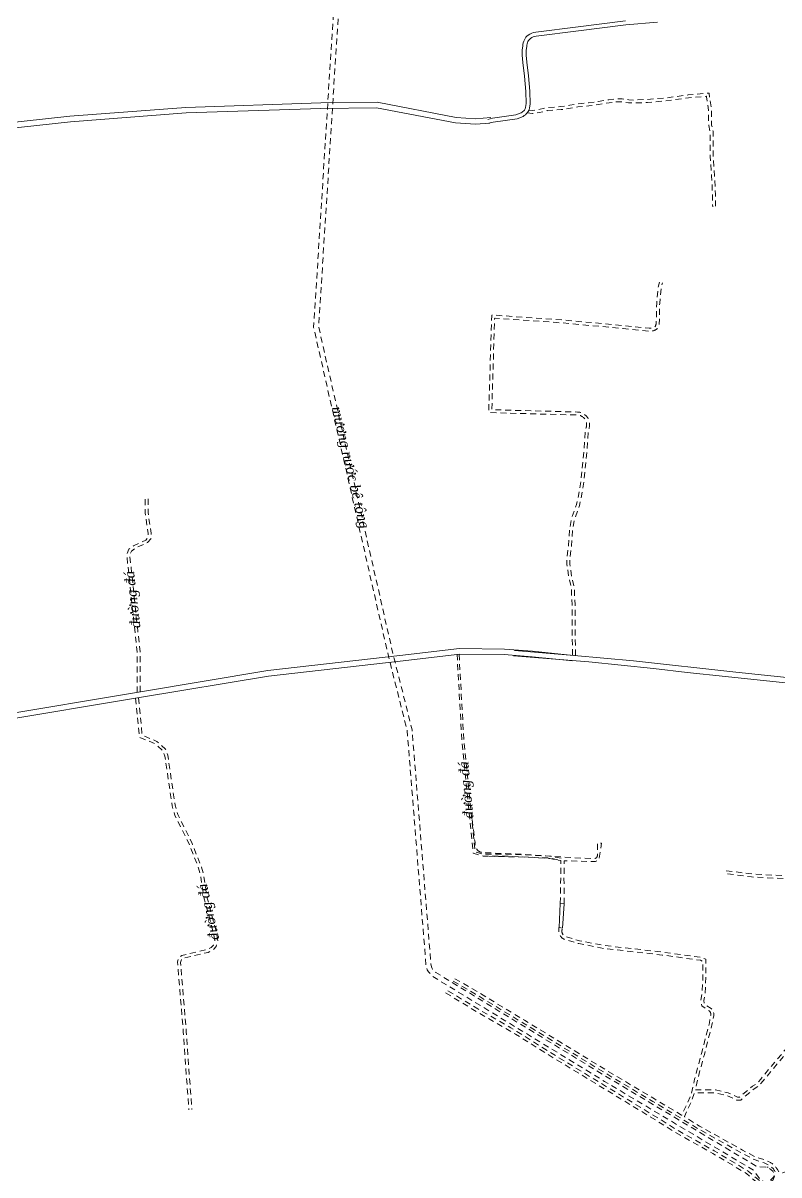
# Model space of a CAD drawing. Header units: metres. Extents: x 556238 to 587446, y 1177111 to 1219372.
# Drawn here: x 568667 to 569425, y 1204767 to 1205923 of the extents above; entities that cross this region are included whole.
import ezdxf

# ---------------------------------------------------------------- set-up
doc = ezdxf.new("R2010")
doc.units = ezdxf.units.M
doc.header["$MEASUREMENT"] = 0
doc.linetypes.add('Xr_Nen GT$0$MON', pattern=[10, 6, -4])
for name, color, linetype, lineweight in [('Xr_Nen GT$0$DUONG BT-NEN BT', 38, 'Continuous', 0), ('Xr_Nen GT$0$DUONG NHUA', 38, 'Continuous', 0), ('Xr_Nen GT$0$DUONG_DA', 38, 'Xr_Nen GT$0$MON', 0), ('Xr_Nen GT$0$MUONG NUOC BE TONG', 10, 'Continuous', 0)]:
    doc.layers.add(name, color=color, linetype=linetype, lineweight=lineweight)
doc.styles.add('Xr_Nen GT$0$ROMANS', font='romans.shx')

msp = doc.modelspace()

# ---------------------------------------------------------------- linework, layer by layer
at = {"layer": 'Xr_Nen GT$0$DUONG BT-NEN BT', "flags": 128}
msp.add_lwpolyline([(569204.87163, 1205015.07828), (569206.04536, 1205039.09818), (569210.02335, 1205038.94528), (569208.4398, 1205014.56372)], close=True, dxfattribs=at)
at = {"layer": 'Xr_Nen GT$0$DUONG NHUA', "flags": 128}
for points in [[(569271.41161, 1205924.81646), (569223.85241, 1205918.89854), (569181.38426, 1205913.42565, 0.1310686287), (569173.74752, 1205910.29709, 0.1143017325), (569170.04942, 1205905.85011, 0.107656237), (569168.36257, 1205899.28799), (569167.9224, 1205895.62997), (569167.83959, 1205890.36925), (569168.48245, 1205882.88617), (569170.09276, 1205869.35732), (569171.43832, 1205853.94946), (569171.86231, 1205841.93427), (569171.14823, 1205837.76287, -0.1203393044), (569170.06575, 1205835.26595, -0.1023889024), (569166.93165, 1205832.52746), (569161.59099, 1205830.32914), (569137.91338, 1205826.97895), (569133.41336, 1205825.9082)], [(569134.33928, 1205822.01685), (569138.65814, 1205823.04449), (569162.64888, 1205826.43899), (569168.6642, 1205828.91501, 0.1071310251), (569173.25348, 1205832.84968, 0.1203393044), (569175.09088, 1205837.08795), (569175.87432, 1205841.66452), (569175.43217, 1205854.19416), (569174.07214, 1205869.76781), (569172.46216, 1205883.29385), (569171.84229, 1205890.50932), (569171.91863, 1205895.35882), (569172.3551, 1205898.98617, -0.1109135215), (569173.62274, 1205904.0525, -0.1143017325), (569176.16657, 1205907.11147, -0.1310686287), (569181.89552, 1205909.45845), (569224.355, 1205914.93023), (569271.82726, 1205920.83733), (569303.55405, 1205923.52028)], [(569159.0585, 1205287.7694), (569234.73598, 1205281.83149), (569299.459, 1205275.145), (569333.41578, 1205271.00998), (569371.71958, 1205267.1114), (569438.283, 1205260.015), (569462.42928, 1205258.24163), (569490.56914, 1205259.04207), (569513.926, 1205260.8), (569572.98261, 1205264.00204), (569633.998, 1205265.913), (569661.45422, 1205272.25492), (569715.48395, 1205287.85914), (569761.9849, 1205301.52455), (569829.01119, 1205320.50501), (569850.45029, 1205325.84014, -0.3063273069), (569864.467, 1205320.714), (569867.60273, 1205314.50456), (569878.15259, 1205287.53412), (569907.02913, 1205197.26561)]]:
    msp.add_lwpolyline(points, format="xyb", dxfattribs=at)
for points in [[(568484.26642, 1205809.32016), (568554.62271, 1205808.31081), (568643.597, 1205821.371), (568714.19859, 1205829.00831), (568830.53724, 1205837.829), (568965.82646, 1205842.43496), (569022.262, 1205843.097), (569101.7266, 1205827.78276), (569120.90839, 1205826.57912), (569136.479, 1205827.765)], [(568484.317, 1205803.81887), (568554.98496, 1205802.80505), (568644.29239, 1205815.91414), (568714.70238, 1205823.53072), (568830.83884, 1205832.33608), (568965.95231, 1205836.93606), (569021.76884, 1205837.59084), (569101.03115, 1205822.31558), (569120.94519, 1205821.066), (569135.51875, 1205822.17594)], [(569219.245, 1205288.131), (569178.28256, 1205292.21045), (569150.00744, 1205294.43147), (569105.016, 1205294.912), (569105.016, 1205294.912), (569044.957, 1205287.933), (568912.612, 1205272.88034), (568783.088, 1205251.234), (568638.51318, 1205227.07234)], [(569218.69995, 1205282.65807), (569177.79463, 1205286.73183), (569149.76244, 1205288.93377), (569105.3052, 1205289.4086), (569045.5852, 1205282.46899), (568913.3766, 1205267.43184), (568783.9946, 1205245.80923), (568639.39445, 1205221.64334)], [(569452.21913, 1205264.03983), (569382.273, 1205271.249), (569279.375, 1205282.581), (569219.893, 1205288.119), (569160.24, 1205293.194)]]:
    msp.add_lwpolyline(points, dxfattribs=at)
at = {"layer": 'Xr_Nen GT$0$DUONG_DA', "flags": 128}
for points in [[(569000.99422, 1206290.94884), (568980.71122, 1205967.44084), (568958.66025, 1205617.2266), (569033.66672, 1205287.32233), (569052.45749, 1205212.75562), (569071.37942, 1204977.43172), (569072.67423, 1204972.71356), (569073.92523, 1204970.50159), (569078.07806, 1204966.01874), (569250.43282, 1204860.75592), (569400.06345, 1204771.41314), (569406.88084, 1204761.79372), (569412.62852, 1204758.71094), (569416.37788, 1204759.57221), (569419.41757, 1204762.05264), (569421.29124, 1204766.76896), (569419.26394, 1204770.75017), (569413.9415, 1204774.70681), (569413.9415, 1204774.70681), (569403.29998, 1204775.30412), (569403.29998, 1204775.30412), (569253.01756, 1204865.03608), (569081.27529, 1204969.92483), (569077.98999, 1204973.47121), (569077.33179, 1204974.63501), (569076.32564, 1204978.30134), (569057.40794, 1205213.57255), (569038.52938, 1205288.48764), (568963.69568, 1205617.63201), (568985.70142, 1205967.12797), (569005.98442, 1206290.63597)], [(568781.588, 1205250.98332), (568781.588, 1205291.46013), (568771.12572, 1205389.56223), (568773.40249, 1205394.72324), (568777.85343, 1205398.07373), (568790.20817, 1205403.82281), (568792.64478, 1205406.68353), (568792.64478, 1205410.38072), (568789.60291, 1205431.12563), (568789.60291, 1205445.6093)], [(568784.588, 1205251.48468), (568784.588, 1205291.61964), (568774.19373, 1205389.08407), (568775.83159, 1205392.79679), (568779.40539, 1205395.48701), (568792.06747, 1205401.37911), (568795.64478, 1205405.57907), (568795.64478, 1205410.5995), (568792.60291, 1205431.34441), (568792.60291, 1205445.6093)], [(569102.53456, 1205289.35918), (569107.37581, 1205202.77084), (569118.80557, 1205089.53473), (569128.73643, 1205086.60906), (569153.64666, 1205086.60906), (569194.90697, 1205084.8445), (569207.54558, 1205082.4156)], [(569104.53144, 1205289.47082), (569109.37019, 1205202.92716), (569120.66043, 1205091.07327), (569129.0249, 1205088.60906), (569153.68941, 1205088.60906), (569195.13968, 1205086.83637), (569207.92303, 1205084.37966)], [(568779.9675, 1205245.23869), (568783.81923, 1205206.12642), (568799.76878, 1205199.31239), (568807.52087, 1205192.44907), (568809.40987, 1205187.172), (568816.79032, 1205137.12628), (568819.50463, 1205127.55733), (568825.09099, 1205116.34112), (568834.01032, 1205098.32227), (568843.29178, 1205074.75937), (568844.89839, 1205068.85348), (568849.01882, 1205044.00473), (568858.49066, 1205008.39221), (568859.39312, 1205001.66191), (568858.06636, 1204997.4309), (568855.89112, 1204994.91553), (568851.85524, 1204992.98226), (568826.61842, 1204987.09058), (568823.68647, 1204985.20023), (568821.99956, 1204980.54274), (568827.93109, 1204910.35559), (568833.45327, 1204832.16096)], [(568782.95306, 1205245.5327), (568786.63077, 1205208.18758), (568801.39389, 1205201.88041), (568810.08591, 1205194.18493), (568812.33444, 1205187.90347), (568819.72974, 1205137.75712), (568822.31453, 1205128.64475), (568827.77799, 1205117.6753), (568836.75515, 1205099.53961), (568846.14337, 1205075.7057), (568847.8331, 1205069.49425), (568851.95493, 1205044.6371), (568861.43876, 1205008.97946), (568862.45507, 1205001.40013), (568860.74268, 1204995.93935), (568857.75121, 1204992.48012), (568852.85605, 1204990.13524), (568827.80693, 1204984.28737), (568826.16256, 1204983.22718), (568825.04431, 1204980.13975), (568830.92218, 1204910.58758), (568836.44581, 1204832.3723)], [(569206.04536, 1205039.09818), (569206.75999, 1205082.3446), (569195.57226, 1205084.1991), (569173.77491, 1205085.77375), (569129.70898, 1205086.61101)], [(569449.66768, 1205064.06672), (569437.61884, 1205063.73223), (569397.821, 1205065.8688), (569372.22276, 1205069.14999)], [(569448.21685, 1205066.81171), (569437.69931, 1205066.73223), (569398.09249, 1205068.85854), (569372.60418, 1205072.12564)]]:
    msp.add_lwpolyline(points, dxfattribs=at)
for points in [[(569174.56637, 1205835.19657), (569178.19329, 1205834.87122), (569184.3288, 1205835.65726), (569192.58645, 1205837.69552), (569206.68083, 1205838.68796), (569215.66824, 1205840.08211), (569223.37479, 1205841.46434), (569234.35445, 1205842.45581), (569243.95689, 1205843.85447), (569254.83322, 1205845.63513), (569262.7773, 1205846.53194), (569268.00954, 1205846.53194), (569274.65365, 1205845.57877), (569279.78233, 1205845.35724), (569283.3767, 1205845.45345), (569293.32338, 1205845.97487), (569310.92109, 1205847.31082), (569334.20213, 1205850.48328), (569354.84135, 1205852.34216, -0.3994681475), (569355.38128, 1205851.91416), (569357.7222, 1205835.35401), (569357.88929, 1205820.27729), (569359.26465, 1205814.06863), (569359.39463, 1205788.65184), (569360.86562, 1205769.35377), (569361.65374, 1205750.54021), (569361.91488, 1205738.16723)], [(569172.84745, 1205832.33872), (569178.25056, 1205831.85404), (569184.88069, 1205832.70344), (569193.05471, 1205834.72107), (569207.01671, 1205835.70418), (569216.16305, 1205837.12299), (569223.77527, 1205838.4883), (569234.70581, 1205839.47533), (569244.41549, 1205840.88962), (569255.24409, 1205842.66246), (569262.9461, 1205843.53194), (569267.79544, 1205843.53194), (569274.37522, 1205842.588), (569279.7577, 1205842.35551), (569283.49538, 1205842.45556), (569293.51548, 1205842.98082), (569311.23745, 1205844.32621), (569334.53939, 1205847.50151), (569352.27005, 1205849.09843, -0.3994681475), (569352.80998, 1205848.67043), (569354.72453, 1205835.12649), (569354.89293, 1205819.93257), (569356.26633, 1205813.73275), (569356.39522, 1205788.53001), (569357.8704, 1205769.17693), (569358.65506, 1205750.44577), (569358.91555, 1205738.10392)], [(569218.38947, 1205288.24691), (569217.82245, 1205311.70466), (569217.82344, 1205338.73796), (569217.06609, 1205355.9928), (569214.45264, 1205366.9724), (569212.68957, 1205379.4021), (569212.76077, 1205386.32375), (569214.36004, 1205398.43946), (569215.26416, 1205414.55575), (569217.45724, 1205425.45925), (569222.37983, 1205439.38386), (569225.3348, 1205453.47854), (569227.12468, 1205466.09292), (569229.9608, 1205494.52799), (569231.37156, 1205515.28402, 0.557236711), (569223.20559, 1205529.31454), (569134.27438, 1205531.71111), (569137.27472, 1205629.18202, -0.425846643), (569137.80962, 1205629.6654), (569207.72801, 1205624.74019), (569269.32002, 1205619.10825), (569295.07926, 1205616.40662, 0.1866796699), (569301.27694, 1205618.08598, 0.1596372129), (569301.34741, 1205618.18459, -0.0155308312), (569302.09702, 1205620.33843), (569302.50709, 1205625.83718), (569302.75315, 1205641.84049), (569304.18185, 1205656.55845), (569305.55333, 1205662.59998)], [(569221.41525, 1205287.97744), (569220.82245, 1205311.74086), (569220.82344, 1205338.80371), (569220.05068, 1205356.40965), (569217.40336, 1205367.5316), (569215.69174, 1205379.59845), (569215.75874, 1205386.11125), (569217.34901, 1205398.15875), (569218.24746, 1205414.17402), (569220.35647, 1205424.65953), (569225.27496, 1205438.57252), (569228.2912, 1205452.95946), (569230.10368, 1205465.73316), (569232.95069, 1205494.27734), (569234.32419, 1205514.48525, 0.5395019933), (569223.28641, 1205532.31346), (569137.36562, 1205534.62889), (569140.17727, 1205625.97012, -0.425846643), (569140.71217, 1205626.4535), (569207.48599, 1205621.74981), (569269.02696, 1205616.12253), (569294.76634, 1205613.42298, 0.1866796699), (569303.05338, 1205615.6685, 0.159637213), (569304.20997, 1205617.28695, -0.0187292932), (569305.05525, 1205619.66653), (569305.50537, 1205625.70245), (569305.75092, 1205641.67223), (569307.14947, 1205656.07955), (569308.47889, 1205661.93585)], [(569443.32805, 1204900.8132), (569434.76333, 1204891.48167), (569409.42815, 1204861.13207), (569405.29402, 1204856.20627), (569400.52897, 1204853.39653), (569387.06256, 1204841.95372), (569383.2887, 1204841.95372), (569373.51368, 1204846.37282), (569361.45033, 1204849.20249), (569340.99467, 1204849.13184, 0.3186296561), (569340.52394, 1204848.79552), (569338.40022, 1204842.66547), (569333.18415, 1204831.07383), (569330.7317, 1204825.52881, 0.3757501171), (569330.92785, 1204824.90018), (569345.65391, 1204815.88171), (569388.81852, 1204791.83832), (569401.75124, 1204784.9863), (569411.79931, 1204781.67657), (569416.83479, 1204779.24759, -0.1340778856), (569423.85463, 1204772.19223), (569425.15128, 1204769.88364, 0.1505764946), (569429.17234, 1204768.85819), (569443.90345, 1204775.19557), (569450.01306, 1204778.19428), (569465.85511, 1204788.0151), (569508.70393, 1204815.62008), (569544.97672, 1204839.86888), (569587.55443, 1204867.27892), (569608.8416, 1204879.97727), (569617.80455, 1204886.71962), (569636.79681, 1204902.26204), (569654.32944, 1204913.18506), (569681.59144, 1204929.30228), (569685.13047, 1204931.69317), (569691.6069, 1204942.95177), (569706.05048, 1204971.44869), (569718.22882, 1204993.59225), (569734.89644, 1205022.79398), (569739.31093, 1205031.10811), (569740.84178, 1205037.58848), (569754.03562, 1205050.59429), (569769.52245, 1205067.57272), (569792.65466, 1205093.14224), (569813.03334, 1205114.67613), (569830.82418, 1205133.12661), (569844.68154, 1205147.78071), (569856.43708, 1205158.76388), (569864.9323, 1205163.96489), (569885.70437, 1205176.61478), (569897.57454, 1205186.67133), (569902.00068, 1205190.77248), (569905.62633, 1205201.51855)], [(569210.02335, 1205038.94528), (569209.74556, 1205064.38167), (569209.99288, 1205082.08625), (569241.39625, 1205081.26479), (569245.04405, 1205083.65509), (569247.26364, 1205099.59218), (569243.23545, 1205099.92077), (569243.31762, 1205087.68042, -0.4750024057), (569239.04291, 1205084.14797), (569206.79126, 1205085.96033), (569164.5763, 1205088.84498), (569128.96827, 1205090.15927, -0.4473054427), (569120.58307, 1205100.26369), (569117.2103, 1205127.23866)], [(569100.15171, 1204963.75936), (569122.57494, 1204950.88662), (569170.0333, 1204922.05407), (569201.25122, 1204903.12072), (569253.57437, 1204871.12812), (569300.49636, 1204843.1255), (569327.48107, 1204826.98334, 0.4506188649), (569328.19502, 1204827.21019), (569330.44441, 1204832.2961), (569337.36534, 1204847.67643, 0.0508830111), (569337.39738, 1204847.77275), (569340.78424, 1204862.95509), (569347.66456, 1204888.57233), (569355.58099, 1204919.42247), (569356.94393, 1204927.29278, 0.2546033183), (569355.52087, 1204931.48652), (569347.88882, 1204936.46606), (569346.88529, 1204942.02824), (569348.36693, 1204949.74293), (569349.12445, 1204967.08785), (569348.98307, 1204981.2068), (569346.54005, 1204982.26711), (569308.38328, 1204987.49755), (569249.49057, 1204994.15619), (569224.69115, 1204998.92797), (569210.37142, 1205003.06215, -0.3726480136), (569204.87163, 1205015.07828)], [(569440.5478, 1204903.25478), (569432.53789, 1204893.49714), (569407.12766, 1204863.05763), (569403.32693, 1204858.52907), (569398.78297, 1204855.8497), (569385.9601, 1204844.95372), (569383.93532, 1204844.95372), (569374.48326, 1204849.22682), (569361.79236, 1204852.20369), (569341.44389, 1204852.1334), (569343.69826, 1204862.23909), (569350.56624, 1204887.81039), (569358.51658, 1204918.79268), (569359.89994, 1204926.78087, 0.2644645681), (569357.34412, 1204933.87901), (569350.61148, 1204938.27173), (569349.93682, 1204942.01108), (569351.3545, 1204949.39271), (569352.12511, 1204967.03738), (569351.96343, 1204983.18365), (569347.3561, 1204985.1833), (569308.75556, 1204990.47458), (569249.9432, 1204997.12413), (569225.39208, 1205001.84813), (569211.44378, 1205005.87508, -0.4455345684), (569208.4398, 1205014.56372, -0.3568880083)], [(569098.6581, 1204961.15761), (569121.04906, 1204948.30338), (569168.47759, 1204919.48896), (569199.69088, 1204900.55843), (569252.02314, 1204868.56025), (569298.95762, 1204840.55018), (569327.87527, 1204823.25174), (569344.13994, 1204813.291), (569387.38618, 1204789.20215), (569400.57129, 1204782.2164), (569410.67348, 1204778.88885), (569415.42999, 1204776.59444, -0.1324246525), (569421.24568, 1204770.71121), (569421.53642, 1204769.83554, -0.1461131829), (569419.77742, 1204764.49318), (569416.09336, 1204760.73924), (569412.50132, 1204757.69876, -0.1645332538), (569409.05253, 1204758.08647), (569406.11691, 1204760.89301), (569394.52094, 1204770.67639), (569360.49325, 1204791.09864), (569323.2484, 1204811.92124), (569314.4108, 1204817.58568), (569263.20363, 1204848.88054), (569202.99275, 1204885.51197), (569162.59389, 1204910.66391), (569156.31144, 1204914.45452), (569123.42895, 1204933.44398), (569092.60816, 1204952.12797)], [(569091.05297, 1204949.56255), (569121.90105, 1204930.86202), (569154.78624, 1204911.871), (569161.02611, 1204908.10609), (569201.42029, 1204882.95705), (569261.6418, 1204846.31916), (569312.81898, 1204815.04262), (569321.7056, 1204809.34676), (569358.98902, 1204788.50261), (569392.77055, 1204768.22808), (569404.07058, 1204758.69439), (569407.47483, 1204755.16288, -0.0753983235), (569407.87548, 1204751.40806), (569407.65773, 1204750.60715), (569404.88981, 1204747.45275), (569385.12212, 1204737.68659), (569374.29763, 1204731.82054), (569347.50706, 1204723.96036), (569310.62225, 1204718.63446), (569261.53009, 1204715.75291), (569243.18121, 1204714.11393), (569228.20953, 1204714.87351), (569193.82784, 1204721.55751), (569151.9804, 1204728.75578, 0.0264463522), (569151.92791, 1204728.76197), (569045.03981, 1204735.67487)]]:
    msp.add_lwpolyline(points, format="xyb", dxfattribs=at)

# ---------------------------------------------------------------- texts
at = {"layer": 'Xr_Nen GT$0$DUONG_DA', "char_height": 10, "attachment_point": 1, "style": 'Xr_Nen GT$0$ROMANS'}
for insert, rotation in [((568775.11102, 1205314.75234), 96.584474), ((569109.10001, 1205123.7937), 95.29157658), ((568854.32586, 1205001.2905), 102.69586453)]:
    msp.add_mtext_dynamic_manual_height_columns('{\\fTimes New Roman|b0|i1|c0|p18;đường đá }', width=183.3391287, gutter_width=100, heights=[0], dxfattribs=dict(at, insert=insert, rotation=rotation))
at = {"layer": 'Xr_Nen GT$0$MUONG NUOC BE TONG', "insert": (568986.6207, 1205538.92875), "char_height": 10, "attachment_point": 1, "rotation": 283.12650846, "style": 'Xr_Nen GT$0$ROMANS'}
msp.add_mtext_dynamic_manual_height_columns('{\\fTimes New Roman|b0|i1|c0|p18;mương nước bê tông }', width=183.3391287, gutter_width=100, heights=[0], dxfattribs=at)

doc.saveas('drawing.dxf')
